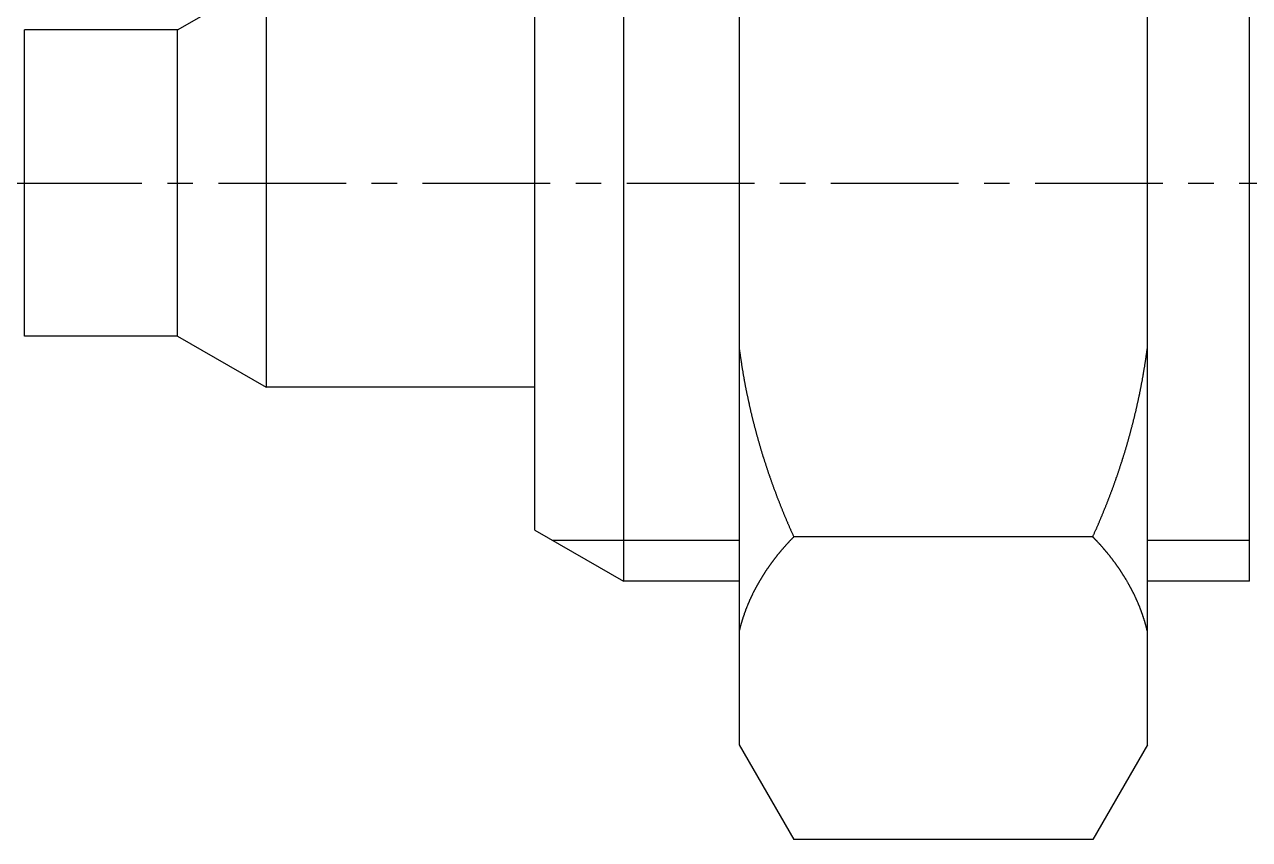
# Model space of a CAD drawing. Extents: x 69 to 225, y 65 to 130.
# Drawn here: x 113.26 to 125.26, y 105.18 to 113.16 of the extents above; entities that cross this region are included whole.
import ezdxf

# ---------------------------------------------------------------- set-up
doc = ezdxf.new("R2010")
doc.units = 0
doc.linetypes.add('CENTER', pattern=[2, 1.25, -0.25, 0.25, -0.25])
doc.layers.get('0').update_dxf_attribs({"linetype": 'CONTINUOUS'})
doc.layers.add('CENTER', color=1, linetype='CENTER')

msp = doc.modelspace()

# ---------------------------------------------------------------- linework, layer by layer
at = {"color": 7, "linetype": 'CONTINUOUS'}
for p, q in [((120.262, 117.109), (120.262, 111.609)), ((124.262, 111.609), (124.262, 117.109)), ((119.128, 115.509), (119.128, 107.709)), ((125.262, 107.709), (125.262, 115.509)), ((118.262, 108.209), (118.262, 115.009)), ((114.762, 113.109), (115.628, 113.609)), ((115.628, 113.609), (115.628, 109.609)), ((113.262, 110.109), (113.262, 113.109)), ((114.762, 113.109), (113.262, 113.109)), ((114.762, 110.109), (114.762, 113.109)), ((120.262, 111.609), (120.262, 106.109)), ((124.262, 106.109), (124.262, 111.609)), ((114.762, 110.109), (113.262, 110.109)), ((114.762, 110.109), (115.628, 109.609)), ((118.262, 109.609), (115.628, 109.609)), ((118.262, 108.209), (119.128, 107.709)), ((123.726, 108.144), (120.798, 108.144)), ((120.262, 107.709), (119.128, 107.709)), ((125.262, 107.709), (124.262, 107.709)), ((120.262, 106.109), (120.798, 105.18)), ((124.262, 106.109), (123.726, 105.18)), ((123.726, 105.18), (120.798, 105.18))]:
    msp.add_line(p, q, dxfattribs=at)
at = {"color": 3, "linetype": 'CONTINUOUS'}
for p, q in [((120.262, 108.109), (118.435, 108.109)), ((125.262, 108.109), (124.262, 108.109))]:
    msp.add_line(p, q, dxfattribs=at)
at = {"color": 7}
for points in [[(120.262, 110.001, 0), (120.263, 109.994, 0), (120.264, 109.987, 0), (120.264, 109.981, 0), (120.265, 109.974, 0), (120.266, 109.967, 0), (120.267, 109.961, 0), (120.268, 109.954, 0), (120.269, 109.947, 0), (120.27, 109.941, 0), (120.271, 109.934, 0), (120.272, 109.927, 0), (120.273, 109.92, 0), (120.274, 109.914, 0), (120.275, 109.907, 0), (120.276, 109.9, 0), (120.277, 109.894, 0), (120.278, 109.887, 0), (120.279, 109.88, 0), (120.28, 109.874, 0), (120.281, 109.867, 0), (120.282, 109.86, 0), (120.283, 109.854, 0), (120.284, 109.847, 0), (120.285, 109.84, 0), (120.286, 109.834, 0), (120.287, 109.827, 0), (120.288, 109.82, 0), (120.289, 109.814, 0), (120.29, 109.807, 0), (120.291, 109.8, 0), (120.292, 109.794, 0), (120.293, 109.787, 0), (120.294, 109.78, 0), (120.295, 109.774, 0), (120.297, 109.767, 0), (120.298, 109.76, 0), (120.299, 109.754, 0), (120.3, 109.747, 0), (120.301, 109.74, 0), (120.302, 109.734, 0), (120.303, 109.727, 0), (120.305, 109.72, 0), (120.306, 109.714, 0), (120.307, 109.707, 0), (120.308, 109.7, 0), (120.309, 109.694, 0), (120.311, 109.687, 0), (120.312, 109.68, 0), (120.313, 109.674, 0), (120.314, 109.667, 0), (120.315, 109.66, 0), (120.317, 109.654, 0), (120.318, 109.647, 0), (120.319, 109.641, 0), (120.32, 109.634, 0), (120.322, 109.627, 0), (120.323, 109.621, 0), (120.324, 109.614, 0), (120.326, 109.607, 0), (120.327, 109.601, 0), (120.328, 109.594, 0), (120.329, 109.587, 0), (120.331, 109.581, 0), (120.332, 109.574, 0), (120.333, 109.568, 0), (120.335, 109.561, 0), (120.336, 109.554, 0), (120.338, 109.548, 0), (120.339, 109.541, 0), (120.34, 109.534, 0), (120.342, 109.528, 0), (120.343, 109.521, 0), (120.344, 109.515, 0), (120.346, 109.508, 0), (120.347, 109.501, 0), (120.349, 109.495, 0), (120.35, 109.488, 0), (120.351, 109.482, 0), (120.353, 109.475, 0), (120.354, 109.468, 0), (120.356, 109.462, 0), (120.357, 109.455, 0), (120.359, 109.449, 0), (120.36, 109.442, 0), (120.362, 109.435, 0), (120.363, 109.429, 0), (120.365, 109.422, 0), (120.366, 109.416, 0), (120.368, 109.409, 0), (120.369, 109.402, 0), (120.371, 109.396, 0), (120.372, 109.389, 0), (120.374, 109.383, 0), (120.375, 109.376, 0), (120.377, 109.37, 0), (120.378, 109.363, 0), (120.38, 109.356, 0), (120.382, 109.35, 0), (120.383, 109.343, 0), (120.385, 109.337, 0), (120.386, 109.33, 0), (120.388, 109.324, 0), (120.389, 109.317, 0), (120.391, 109.31, 0), (120.393, 109.304, 0), (120.394, 109.297, 0), (120.396, 109.291, 0), (120.398, 109.284, 0), (120.399, 109.278, 0), (120.401, 109.271, 0), (120.403, 109.265, 0), (120.404, 109.258, 0), (120.406, 109.251, 0), (120.408, 109.245, 0), (120.409, 109.238, 0), (120.411, 109.232, 0), (120.413, 109.225, 0), (120.414, 109.219, 0), (120.416, 109.212, 0), (120.418, 109.206, 0), (120.42, 109.199, 0), (120.421, 109.193, 0), (120.423, 109.186, 0), (120.425, 109.18, 0), (120.426, 109.173, 0), (120.428, 109.166, 0), (120.43, 109.16, 0), (120.432, 109.153, 0), (120.434, 109.147, 0), (120.435, 109.14, 0), (120.437, 109.134, 0), (120.439, 109.127, 0), (120.441, 109.121, 0), (120.443, 109.114, 0), (120.444, 109.108, 0), (120.446, 109.101, 0), (120.448, 109.095, 0), (120.45, 109.088, 0), (120.452, 109.082, 0), (120.454, 109.075, 0), (120.455, 109.069, 0), (120.457, 109.062, 0), (120.459, 109.056, 0), (120.461, 109.049, 0), (120.463, 109.043, 0), (120.465, 109.036, 0), (120.467, 109.03, 0), (120.469, 109.023, 0), (120.471, 109.017, 0), (120.473, 109.01, 0), (120.475, 109.004, 0), (120.476, 108.998, 0), (120.478, 108.991, 0), (120.48, 108.985, 0), (120.482, 108.978, 0), (120.484, 108.972, 0), (120.486, 108.965, 0), (120.488, 108.959, 0), (120.49, 108.952, 0), (120.492, 108.946, 0), (120.494, 108.939, 0), (120.496, 108.933, 0), (120.498, 108.926, 0), (120.5, 108.92, 0), (120.502, 108.914, 0), (120.504, 108.907, 0), (120.506, 108.901, 0), (120.508, 108.894, 0), (120.51, 108.888, 0), (120.512, 108.881, 0), (120.515, 108.875, 0), (120.517, 108.868, 0), (120.519, 108.862, 0), (120.521, 108.856, 0), (120.523, 108.849, 0), (120.525, 108.843, 0), (120.527, 108.836, 0), (120.529, 108.83, 0), (120.531, 108.823, 0), (120.533, 108.817, 0), (120.536, 108.811, 0), (120.538, 108.804, 0), (120.54, 108.798, 0), (120.542, 108.791, 0), (120.544, 108.785, 0), (120.546, 108.779, 0), (120.548, 108.772, 0), (120.551, 108.766, 0), (120.553, 108.759, 0), (120.555, 108.753, 0), (120.557, 108.747, 0), (120.559, 108.74, 0), (120.562, 108.734, 0), (120.564, 108.727, 0), (120.566, 108.721, 0), (120.568, 108.715, 0), (120.57, 108.708, 0), (120.573, 108.702, 0), (120.575, 108.696, 0), (120.577, 108.689, 0), (120.579, 108.683, 0), (120.582, 108.676, 0), (120.584, 108.67, 0), (120.586, 108.664, 0), (120.589, 108.657, 0), (120.591, 108.651, 0), (120.593, 108.645, 0), (120.596, 108.638, 0), (120.598, 108.632, 0), (120.6, 108.626, 0), (120.602, 108.619, 0), (120.605, 108.613, 0), (120.607, 108.607, 0), (120.609, 108.6, 0), (120.612, 108.594, 0), (120.614, 108.588, 0), (120.617, 108.581, 0), (120.619, 108.575, 0), (120.621, 108.569, 0), (120.624, 108.562, 0), (120.626, 108.556, 0), (120.628, 108.55, 0), (120.631, 108.543, 0), (120.633, 108.537, 0), (120.636, 108.531, 0), (120.638, 108.524, 0), (120.641, 108.518, 0), (120.643, 108.512, 0), (120.645, 108.506, 0), (120.648, 108.499, 0), (120.65, 108.493, 0), (120.653, 108.487, 0), (120.655, 108.48, 0), (120.658, 108.474, 0), (120.66, 108.468, 0), (120.663, 108.461, 0), (120.665, 108.455, 0), (120.668, 108.449, 0), (120.67, 108.443, 0), (120.673, 108.436, 0), (120.675, 108.43, 0), (120.678, 108.424, 0), (120.68, 108.418, 0), (120.683, 108.411, 0), (120.685, 108.405, 0), (120.688, 108.399, 0), (120.69, 108.393, 0), (120.693, 108.386, 0), (120.696, 108.38, 0), (120.698, 108.374, 0), (120.701, 108.368, 0), (120.703, 108.361, 0), (120.706, 108.355, 0), (120.708, 108.349, 0), (120.711, 108.343, 0), (120.714, 108.336, 0), (120.716, 108.33, 0), (120.719, 108.324, 0), (120.722, 108.318, 0), (120.724, 108.311, 0), (120.727, 108.305, 0), (120.729, 108.299, 0), (120.732, 108.293, 0), (120.735, 108.287, 0), (120.737, 108.28, 0), (120.74, 108.274, 0), (120.743, 108.268, 0), (120.745, 108.262, 0), (120.748, 108.256, 0), (120.751, 108.249, 0), (120.754, 108.243, 0), (120.756, 108.237, 0), (120.759, 108.231, 0), (120.762, 108.225, 0), (120.764, 108.218, 0), (120.767, 108.212, 0), (120.77, 108.206, 0), (120.773, 108.2, 0), (120.775, 108.194, 0), (120.778, 108.188, 0), (120.781, 108.181, 0), (120.784, 108.175, 0), (120.787, 108.169, 0), (120.789, 108.163, 0), (120.792, 108.157, 0), (120.795, 108.151, 0), (120.798, 108.144, 0)], [(123.726, 108.144, 0), (123.729, 108.151, 0), (123.731, 108.157, 0), (123.734, 108.163, 0), (123.737, 108.169, 0), (123.74, 108.175, 0), (123.743, 108.181, 0), (123.745, 108.187, 0), (123.748, 108.194, 0), (123.751, 108.2, 0), (123.754, 108.206, 0), (123.756, 108.212, 0), (123.759, 108.218, 0), (123.762, 108.225, 0), (123.765, 108.231, 0), (123.767, 108.237, 0), (123.77, 108.243, 0), (123.773, 108.249, 0), (123.775, 108.255, 0), (123.778, 108.262, 0), (123.781, 108.268, 0), (123.783, 108.274, 0), (123.786, 108.28, 0), (123.789, 108.286, 0), (123.791, 108.293, 0), (123.794, 108.299, 0), (123.797, 108.305, 0), (123.799, 108.311, 0), (123.802, 108.318, 0), (123.805, 108.324, 0), (123.807, 108.33, 0), (123.81, 108.336, 0), (123.812, 108.342, 0), (123.815, 108.349, 0), (123.818, 108.355, 0), (123.82, 108.361, 0), (123.823, 108.367, 0), (123.825, 108.374, 0), (123.828, 108.38, 0), (123.831, 108.386, 0), (123.833, 108.392, 0), (123.836, 108.399, 0), (123.838, 108.405, 0), (123.841, 108.411, 0), (123.843, 108.417, 0), (123.846, 108.424, 0), (123.848, 108.43, 0), (123.851, 108.436, 0), (123.853, 108.442, 0), (123.856, 108.449, 0), (123.858, 108.455, 0), (123.861, 108.461, 0), (123.863, 108.468, 0), (123.866, 108.474, 0), (123.868, 108.48, 0), (123.871, 108.486, 0), (123.873, 108.493, 0), (123.876, 108.499, 0), (123.878, 108.505, 0), (123.881, 108.512, 0), (123.883, 108.518, 0), (123.885, 108.524, 0), (123.888, 108.531, 0), (123.89, 108.537, 0), (123.893, 108.543, 0), (123.895, 108.549, 0), (123.897, 108.556, 0), (123.9, 108.562, 0), (123.902, 108.568, 0), (123.905, 108.575, 0), (123.907, 108.581, 0), (123.909, 108.587, 0), (123.912, 108.594, 0), (123.914, 108.6, 0), (123.916, 108.606, 0), (123.919, 108.613, 0), (123.921, 108.619, 0), (123.923, 108.625, 0), (123.926, 108.632, 0), (123.928, 108.638, 0), (123.93, 108.644, 0), (123.933, 108.651, 0), (123.935, 108.657, 0), (123.937, 108.663, 0), (123.939, 108.67, 0), (123.942, 108.676, 0), (123.944, 108.683, 0), (123.946, 108.689, 0), (123.948, 108.695, 0), (123.951, 108.702, 0), (123.953, 108.708, 0), (123.955, 108.714, 0), (123.957, 108.721, 0), (123.96, 108.727, 0), (123.962, 108.734, 0), (123.964, 108.74, 0), (123.966, 108.746, 0), (123.968, 108.753, 0), (123.971, 108.759, 0), (123.973, 108.765, 0), (123.975, 108.772, 0), (123.977, 108.778, 0), (123.979, 108.785, 0), (123.981, 108.791, 0), (123.984, 108.797, 0), (123.986, 108.804, 0), (123.988, 108.81, 0), (123.99, 108.817, 0), (123.992, 108.823, 0), (123.994, 108.83, 0), (123.996, 108.836, 0), (123.999, 108.842, 0), (124.001, 108.849, 0), (124.003, 108.855, 0), (124.005, 108.862, 0), (124.007, 108.868, 0), (124.009, 108.874, 0), (124.011, 108.881, 0), (124.013, 108.887, 0), (124.015, 108.894, 0), (124.017, 108.9, 0), (124.019, 108.907, 0), (124.021, 108.913, 0), (124.023, 108.92, 0), (124.025, 108.926, 0), (124.027, 108.932, 0), (124.029, 108.939, 0), (124.031, 108.945, 0), (124.033, 108.952, 0), (124.035, 108.958, 0), (124.037, 108.965, 0), (124.039, 108.971, 0), (124.041, 108.978, 0), (124.043, 108.984, 0), (124.045, 108.991, 0), (124.047, 108.997, 0), (124.049, 109.003, 0), (124.051, 109.01, 0), (124.053, 109.016, 0), (124.055, 109.023, 0), (124.057, 109.029, 0), (124.059, 109.036, 0), (124.06, 109.042, 0), (124.062, 109.049, 0), (124.064, 109.055, 0), (124.066, 109.062, 0), (124.068, 109.068, 0), (124.07, 109.075, 0), (124.072, 109.081, 0), (124.073, 109.088, 0), (124.075, 109.094, 0), (124.077, 109.101, 0), (124.079, 109.107, 0), (124.081, 109.114, 0), (124.083, 109.12, 0), (124.084, 109.127, 0), (124.086, 109.133, 0), (124.088, 109.14, 0), (124.09, 109.146, 0), (124.092, 109.153, 0), (124.093, 109.159, 0), (124.095, 109.166, 0), (124.097, 109.172, 0), (124.099, 109.179, 0), (124.1, 109.185, 0), (124.102, 109.192, 0), (124.104, 109.198, 0), (124.106, 109.205, 0), (124.107, 109.212, 0), (124.109, 109.218, 0), (124.111, 109.225, 0), (124.112, 109.231, 0), (124.114, 109.238, 0), (124.116, 109.244, 0), (124.118, 109.251, 0), (124.119, 109.257, 0), (124.121, 109.264, 0), (124.123, 109.27, 0), (124.124, 109.277, 0), (124.126, 109.284, 0), (124.127, 109.29, 0), (124.129, 109.297, 0), (124.131, 109.303, 0), (124.132, 109.31, 0), (124.134, 109.316, 0), (124.136, 109.323, 0), (124.137, 109.329, 0), (124.139, 109.336, 0), (124.14, 109.343, 0), (124.142, 109.349, 0), (124.143, 109.356, 0), (124.145, 109.362, 0), (124.147, 109.369, 0), (124.148, 109.375, 0), (124.15, 109.382, 0), (124.151, 109.389, 0), (124.153, 109.395, 0), (124.154, 109.402, 0), (124.156, 109.408, 0), (124.157, 109.415, 0), (124.159, 109.421, 0), (124.16, 109.428, 0), (124.162, 109.435, 0), (124.163, 109.441, 0), (124.165, 109.448, 0), (124.166, 109.454, 0), (124.168, 109.461, 0), (124.169, 109.468, 0), (124.17, 109.474, 0), (124.172, 109.481, 0), (124.173, 109.487, 0), (124.175, 109.494, 0), (124.176, 109.501, 0), (124.178, 109.507, 0), (124.179, 109.514, 0), (124.18, 109.52, 0), (124.182, 109.527, 0), (124.183, 109.534, 0), (124.185, 109.54, 0), (124.186, 109.547, 0), (124.187, 109.553, 0), (124.189, 109.56, 0), (124.19, 109.567, 0), (124.191, 109.573, 0), (124.193, 109.58, 0), (124.194, 109.587, 0), (124.195, 109.593, 0), (124.197, 109.6, 0), (124.198, 109.606, 0), (124.199, 109.613, 0), (124.2, 109.62, 0), (124.202, 109.626, 0), (124.203, 109.633, 0), (124.204, 109.64, 0), (124.205, 109.646, 0), (124.207, 109.653, 0), (124.208, 109.66, 0), (124.209, 109.666, 0), (124.21, 109.673, 0), (124.212, 109.679, 0), (124.213, 109.686, 0), (124.214, 109.693, 0), (124.215, 109.699, 0), (124.216, 109.706, 0), (124.218, 109.713, 0), (124.219, 109.719, 0), (124.22, 109.726, 0), (124.221, 109.733, 0), (124.222, 109.739, 0), (124.223, 109.746, 0), (124.225, 109.753, 0), (124.226, 109.759, 0), (124.227, 109.766, 0), (124.228, 109.773, 0), (124.229, 109.779, 0), (124.23, 109.786, 0), (124.231, 109.793, 0), (124.232, 109.799, 0), (124.233, 109.806, 0), (124.235, 109.813, 0), (124.236, 109.819, 0), (124.237, 109.826, 0), (124.238, 109.833, 0), (124.239, 109.839, 0), (124.24, 109.846, 0), (124.241, 109.853, 0), (124.242, 109.859, 0), (124.243, 109.866, 0), (124.244, 109.873, 0), (124.245, 109.879, 0), (124.246, 109.886, 0), (124.247, 109.893, 0), (124.248, 109.899, 0), (124.249, 109.906, 0), (124.25, 109.913, 0), (124.251, 109.919, 0), (124.252, 109.926, 0), (124.253, 109.933, 0), (124.254, 109.939, 0), (124.255, 109.946, 0), (124.255, 109.953, 0), (124.256, 109.96, 0), (124.257, 109.966, 0), (124.258, 109.973, 0), (124.259, 109.98, 0), (124.26, 109.986, 0), (124.261, 109.993, 0), (124.262, 110, 0)], [(120.798, 108.144, 0), (120.795, 108.142, 0), (120.792, 108.139, 0), (120.79, 108.136, 0), (120.787, 108.134, 0), (120.784, 108.131, 0), (120.782, 108.128, 0), (120.779, 108.126, 0), (120.776, 108.123, 0), (120.774, 108.12, 0), (120.771, 108.117, 0), (120.769, 108.115, 0), (120.766, 108.112, 0), (120.763, 108.109, 0), (120.761, 108.106, 0), (120.758, 108.104, 0), (120.756, 108.101, 0), (120.753, 108.098, 0), (120.75, 108.095, 0), (120.748, 108.093, 0), (120.745, 108.09, 0), (120.743, 108.087, 0), (120.74, 108.084, 0), (120.737, 108.082, 0), (120.735, 108.079, 0), (120.732, 108.076, 0), (120.73, 108.073, 0), (120.727, 108.07, 0), (120.725, 108.068, 0), (120.722, 108.065, 0), (120.72, 108.062, 0), (120.717, 108.059, 0), (120.715, 108.056, 0), (120.712, 108.053, 0), (120.71, 108.051, 0), (120.707, 108.048, 0), (120.704, 108.045, 0), (120.702, 108.042, 0), (120.699, 108.039, 0), (120.697, 108.036, 0), (120.695, 108.034, 0), (120.692, 108.031, 0), (120.69, 108.028, 0), (120.687, 108.025, 0), (120.685, 108.022, 0), (120.682, 108.019, 0), (120.68, 108.016, 0), (120.677, 108.013, 0), (120.675, 108.011, 0), (120.672, 108.008, 0), (120.67, 108.005, 0), (120.667, 108.002, 0), (120.665, 107.999, 0), (120.663, 107.996, 0), (120.66, 107.993, 0), (120.658, 107.99, 0), (120.655, 107.987, 0), (120.653, 107.984, 0), (120.651, 107.981, 0), (120.648, 107.978, 0), (120.646, 107.976, 0), (120.643, 107.973, 0), (120.641, 107.97, 0), (120.639, 107.967, 0), (120.636, 107.964, 0), (120.634, 107.961, 0), (120.632, 107.958, 0), (120.629, 107.955, 0), (120.627, 107.952, 0), (120.625, 107.949, 0), (120.622, 107.946, 0), (120.62, 107.943, 0), (120.618, 107.94, 0), (120.615, 107.937, 0), (120.613, 107.934, 0), (120.611, 107.931, 0), (120.608, 107.928, 0), (120.606, 107.925, 0), (120.604, 107.922, 0), (120.601, 107.919, 0), (120.599, 107.916, 0), (120.597, 107.913, 0), (120.595, 107.91, 0), (120.592, 107.907, 0), (120.59, 107.904, 0), (120.588, 107.901, 0), (120.585, 107.898, 0), (120.583, 107.895, 0), (120.581, 107.892, 0), (120.579, 107.889, 0), (120.577, 107.885, 0), (120.574, 107.882, 0), (120.572, 107.879, 0), (120.57, 107.876, 0), (120.568, 107.873, 0), (120.565, 107.87, 0), (120.563, 107.867, 0), (120.561, 107.864, 0), (120.559, 107.861, 0), (120.557, 107.858, 0), (120.554, 107.855, 0), (120.552, 107.852, 0), (120.55, 107.848, 0), (120.548, 107.845, 0), (120.546, 107.842, 0), (120.544, 107.839, 0), (120.542, 107.836, 0), (120.539, 107.833, 0), (120.537, 107.83, 0), (120.535, 107.827, 0), (120.533, 107.823, 0), (120.531, 107.82, 0), (120.529, 107.817, 0), (120.527, 107.814, 0), (120.525, 107.811, 0), (120.522, 107.808, 0), (120.52, 107.805, 0), (120.518, 107.801, 0), (120.516, 107.798, 0), (120.514, 107.795, 0), (120.512, 107.792, 0), (120.51, 107.789, 0), (120.508, 107.786, 0), (120.506, 107.782, 0), (120.504, 107.779, 0), (120.502, 107.776, 0), (120.5, 107.773, 0), (120.498, 107.77, 0), (120.496, 107.766, 0), (120.494, 107.763, 0), (120.492, 107.76, 0), (120.49, 107.757, 0), (120.488, 107.754, 0), (120.486, 107.75, 0), (120.484, 107.747, 0), (120.482, 107.744, 0), (120.48, 107.741, 0), (120.478, 107.737, 0), (120.476, 107.734, 0), (120.474, 107.731, 0), (120.472, 107.728, 0), (120.47, 107.724, 0), (120.468, 107.721, 0), (120.466, 107.718, 0), (120.464, 107.715, 0), (120.462, 107.711, 0), (120.46, 107.708, 0), (120.459, 107.705, 0), (120.457, 107.702, 0), (120.455, 107.698, 0), (120.453, 107.695, 0), (120.451, 107.692, 0), (120.449, 107.688, 0), (120.447, 107.685, 0), (120.445, 107.682, 0), (120.444, 107.678, 0), (120.442, 107.675, 0), (120.44, 107.672, 0), (120.438, 107.669, 0), (120.436, 107.665, 0), (120.434, 107.662, 0), (120.433, 107.659, 0), (120.431, 107.655, 0), (120.429, 107.652, 0), (120.427, 107.649, 0), (120.425, 107.645, 0), (120.424, 107.642, 0), (120.422, 107.639, 0), (120.42, 107.635, 0), (120.418, 107.632, 0), (120.416, 107.628, 0), (120.415, 107.625, 0), (120.413, 107.622, 0), (120.411, 107.618, 0), (120.41, 107.615, 0), (120.408, 107.612, 0), (120.406, 107.608, 0), (120.404, 107.605, 0), (120.403, 107.602, 0), (120.401, 107.598, 0), (120.399, 107.595, 0), (120.398, 107.591, 0), (120.396, 107.588, 0), (120.394, 107.585, 0), (120.393, 107.581, 0), (120.391, 107.578, 0), (120.389, 107.574, 0), (120.388, 107.571, 0), (120.386, 107.568, 0), (120.384, 107.564, 0), (120.383, 107.561, 0), (120.381, 107.557, 0), (120.38, 107.554, 0), (120.378, 107.55, 0), (120.376, 107.547, 0), (120.375, 107.544, 0), (120.373, 107.54, 0), (120.372, 107.537, 0), (120.37, 107.533, 0), (120.368, 107.53, 0), (120.367, 107.526, 0), (120.365, 107.523, 0), (120.364, 107.519, 0), (120.362, 107.516, 0), (120.361, 107.512, 0), (120.359, 107.509, 0), (120.358, 107.505, 0), (120.356, 107.502, 0), (120.355, 107.499, 0), (120.353, 107.495, 0), (120.352, 107.492, 0), (120.35, 107.488, 0), (120.349, 107.485, 0), (120.347, 107.481, 0), (120.346, 107.478, 0), (120.344, 107.474, 0), (120.343, 107.471, 0), (120.342, 107.467, 0), (120.34, 107.464, 0), (120.339, 107.46, 0), (120.337, 107.457, 0), (120.336, 107.453, 0), (120.335, 107.449, 0), (120.333, 107.446, 0), (120.332, 107.442, 0), (120.33, 107.439, 0), (120.329, 107.435, 0), (120.328, 107.432, 0), (120.326, 107.428, 0), (120.325, 107.425, 0), (120.324, 107.421, 0), (120.322, 107.418, 0), (120.321, 107.414, 0), (120.32, 107.411, 0), (120.318, 107.407, 0), (120.317, 107.403, 0), (120.316, 107.4, 0), (120.315, 107.396, 0), (120.313, 107.393, 0), (120.312, 107.389, 0), (120.311, 107.386, 0), (120.31, 107.382, 0), (120.308, 107.378, 0), (120.307, 107.375, 0), (120.306, 107.371, 0), (120.305, 107.368, 0), (120.304, 107.364, 0), (120.302, 107.36, 0), (120.301, 107.357, 0), (120.3, 107.353, 0), (120.299, 107.35, 0), (120.298, 107.346, 0), (120.296, 107.342, 0), (120.295, 107.339, 0), (120.294, 107.335, 0), (120.293, 107.332, 0), (120.292, 107.328, 0), (120.291, 107.324, 0), (120.29, 107.321, 0), (120.289, 107.317, 0), (120.288, 107.313, 0), (120.286, 107.31, 0), (120.285, 107.306, 0), (120.284, 107.303, 0), (120.283, 107.299, 0), (120.282, 107.295, 0), (120.281, 107.292, 0), (120.28, 107.288, 0), (120.279, 107.284, 0), (120.278, 107.281, 0), (120.277, 107.277, 0), (120.276, 107.273, 0), (120.275, 107.27, 0), (120.274, 107.266, 0), (120.273, 107.262, 0), (120.272, 107.259, 0), (120.271, 107.255, 0), (120.27, 107.251, 0), (120.269, 107.248, 0), (120.268, 107.244, 0), (120.268, 107.24, 0), (120.267, 107.237, 0), (120.266, 107.233, 0), (120.265, 107.229, 0), (120.264, 107.226, 0), (120.263, 107.222, 0), (120.262, 107.218, 0), (120.261, 107.215, 0)], [(124.262, 107.216, 0), (124.261, 107.22, 0), (124.26, 107.224, 0), (124.259, 107.227, 0), (124.258, 107.231, 0), (124.257, 107.235, 0), (124.257, 107.238, 0), (124.256, 107.242, 0), (124.255, 107.246, 0), (124.254, 107.249, 0), (124.253, 107.253, 0), (124.252, 107.257, 0), (124.251, 107.26, 0), (124.25, 107.264, 0), (124.249, 107.268, 0), (124.248, 107.271, 0), (124.247, 107.275, 0), (124.246, 107.279, 0), (124.245, 107.282, 0), (124.244, 107.286, 0), (124.243, 107.289, 0), (124.242, 107.293, 0), (124.241, 107.297, 0), (124.24, 107.3, 0), (124.239, 107.304, 0), (124.238, 107.308, 0), (124.237, 107.311, 0), (124.236, 107.315, 0), (124.235, 107.319, 0), (124.233, 107.322, 0), (124.232, 107.326, 0), (124.231, 107.329, 0), (124.23, 107.333, 0), (124.229, 107.337, 0), (124.228, 107.34, 0), (124.227, 107.344, 0), (124.225, 107.347, 0), (124.224, 107.351, 0), (124.223, 107.355, 0), (124.222, 107.358, 0), (124.221, 107.362, 0), (124.22, 107.365, 0), (124.218, 107.369, 0), (124.217, 107.373, 0), (124.216, 107.376, 0), (124.215, 107.38, 0), (124.213, 107.383, 0), (124.212, 107.387, 0), (124.211, 107.39, 0), (124.21, 107.394, 0), (124.208, 107.398, 0), (124.207, 107.401, 0), (124.206, 107.405, 0), (124.205, 107.408, 0), (124.203, 107.412, 0), (124.202, 107.415, 0), (124.201, 107.419, 0), (124.199, 107.422, 0), (124.198, 107.426, 0), (124.197, 107.43, 0), (124.195, 107.433, 0), (124.194, 107.437, 0), (124.193, 107.44, 0), (124.191, 107.444, 0), (124.19, 107.447, 0), (124.189, 107.451, 0), (124.187, 107.454, 0), (124.186, 107.458, 0), (124.184, 107.461, 0), (124.183, 107.465, 0), (124.181, 107.468, 0), (124.18, 107.472, 0), (124.179, 107.475, 0), (124.177, 107.479, 0), (124.176, 107.482, 0), (124.174, 107.486, 0), (124.173, 107.489, 0), (124.171, 107.493, 0), (124.17, 107.496, 0), (124.168, 107.5, 0), (124.167, 107.503, 0), (124.165, 107.507, 0), (124.164, 107.51, 0), (124.162, 107.514, 0), (124.161, 107.517, 0), (124.159, 107.52, 0), (124.158, 107.524, 0), (124.156, 107.527, 0), (124.155, 107.531, 0), (124.153, 107.534, 0), (124.152, 107.538, 0), (124.15, 107.541, 0), (124.148, 107.545, 0), (124.147, 107.548, 0), (124.145, 107.551, 0), (124.144, 107.555, 0), (124.142, 107.558, 0), (124.14, 107.562, 0), (124.139, 107.565, 0), (124.137, 107.569, 0), (124.135, 107.572, 0), (124.134, 107.575, 0), (124.132, 107.579, 0), (124.131, 107.582, 0), (124.129, 107.586, 0), (124.127, 107.589, 0), (124.126, 107.592, 0), (124.124, 107.596, 0), (124.122, 107.599, 0), (124.12, 107.602, 0), (124.119, 107.606, 0), (124.117, 107.609, 0), (124.115, 107.613, 0), (124.114, 107.616, 0), (124.112, 107.619, 0), (124.11, 107.623, 0), (124.108, 107.626, 0), (124.107, 107.629, 0), (124.105, 107.633, 0), (124.103, 107.636, 0), (124.101, 107.639, 0), (124.1, 107.643, 0), (124.098, 107.646, 0), (124.096, 107.649, 0), (124.094, 107.653, 0), (124.092, 107.656, 0), (124.091, 107.659, 0), (124.089, 107.663, 0), (124.087, 107.666, 0), (124.085, 107.669, 0), (124.083, 107.673, 0), (124.081, 107.676, 0), (124.08, 107.679, 0), (124.078, 107.683, 0), (124.076, 107.686, 0), (124.074, 107.689, 0), (124.072, 107.692, 0), (124.07, 107.696, 0), (124.068, 107.699, 0), (124.066, 107.702, 0), (124.065, 107.706, 0), (124.063, 107.709, 0), (124.061, 107.712, 0), (124.059, 107.715, 0), (124.057, 107.719, 0), (124.055, 107.722, 0), (124.053, 107.725, 0), (124.051, 107.728, 0), (124.049, 107.732, 0), (124.047, 107.735, 0), (124.045, 107.738, 0), (124.043, 107.741, 0), (124.041, 107.745, 0), (124.039, 107.748, 0), (124.037, 107.751, 0), (124.035, 107.754, 0), (124.033, 107.757, 0), (124.031, 107.761, 0), (124.029, 107.764, 0), (124.027, 107.767, 0), (124.025, 107.77, 0), (124.023, 107.773, 0), (124.021, 107.777, 0), (124.019, 107.78, 0), (124.017, 107.783, 0), (124.015, 107.786, 0), (124.013, 107.789, 0), (124.011, 107.792, 0), (124.009, 107.796, 0), (124.007, 107.799, 0), (124.005, 107.802, 0), (124.003, 107.805, 0), (124.001, 107.808, 0), (123.999, 107.811, 0), (123.997, 107.815, 0), (123.994, 107.818, 0), (123.992, 107.821, 0), (123.99, 107.824, 0), (123.988, 107.827, 0), (123.986, 107.83, 0), (123.984, 107.833, 0), (123.982, 107.837, 0), (123.98, 107.84, 0), (123.977, 107.843, 0), (123.975, 107.846, 0), (123.973, 107.849, 0), (123.971, 107.852, 0), (123.969, 107.855, 0), (123.967, 107.858, 0), (123.964, 107.861, 0), (123.962, 107.864, 0), (123.96, 107.867, 0), (123.958, 107.871, 0), (123.956, 107.874, 0), (123.953, 107.877, 0), (123.951, 107.88, 0), (123.949, 107.883, 0), (123.947, 107.886, 0), (123.945, 107.889, 0), (123.942, 107.892, 0), (123.94, 107.895, 0), (123.938, 107.898, 0), (123.936, 107.901, 0), (123.933, 107.904, 0), (123.931, 107.907, 0), (123.929, 107.91, 0), (123.926, 107.913, 0), (123.924, 107.916, 0), (123.922, 107.919, 0), (123.92, 107.922, 0), (123.917, 107.925, 0), (123.915, 107.928, 0), (123.913, 107.931, 0), (123.91, 107.934, 0), (123.908, 107.937, 0), (123.906, 107.94, 0), (123.903, 107.943, 0), (123.901, 107.946, 0), (123.899, 107.949, 0), (123.896, 107.952, 0), (123.894, 107.955, 0), (123.892, 107.958, 0), (123.889, 107.961, 0), (123.887, 107.964, 0), (123.885, 107.967, 0), (123.882, 107.97, 0), (123.88, 107.973, 0), (123.878, 107.976, 0), (123.875, 107.979, 0), (123.873, 107.982, 0), (123.87, 107.985, 0), (123.868, 107.988, 0), (123.866, 107.99, 0), (123.863, 107.993, 0), (123.861, 107.996, 0), (123.858, 107.999, 0), (123.856, 108.002, 0), (123.853, 108.005, 0), (123.851, 108.008, 0), (123.849, 108.011, 0), (123.846, 108.014, 0), (123.844, 108.017, 0), (123.841, 108.019, 0), (123.839, 108.022, 0), (123.836, 108.025, 0), (123.834, 108.028, 0), (123.831, 108.031, 0), (123.829, 108.034, 0), (123.826, 108.037, 0), (123.824, 108.039, 0), (123.821, 108.042, 0), (123.819, 108.045, 0), (123.816, 108.048, 0), (123.814, 108.051, 0), (123.811, 108.054, 0), (123.809, 108.056, 0), (123.806, 108.059, 0), (123.804, 108.062, 0), (123.801, 108.065, 0), (123.799, 108.068, 0), (123.796, 108.07, 0), (123.794, 108.073, 0), (123.791, 108.076, 0), (123.789, 108.079, 0), (123.786, 108.082, 0), (123.783, 108.084, 0), (123.781, 108.087, 0), (123.778, 108.09, 0), (123.776, 108.093, 0), (123.773, 108.095, 0), (123.771, 108.098, 0), (123.768, 108.101, 0), (123.765, 108.104, 0), (123.763, 108.106, 0), (123.76, 108.109, 0), (123.758, 108.112, 0), (123.755, 108.115, 0), (123.752, 108.117, 0), (123.75, 108.12, 0), (123.747, 108.123, 0), (123.744, 108.126, 0), (123.742, 108.128, 0), (123.739, 108.131, 0), (123.737, 108.134, 0), (123.734, 108.136, 0), (123.731, 108.139, 0), (123.729, 108.142, 0), (123.726, 108.144, 0)]]:
    msp.add_polyline3d(points, dxfattribs=at)
at = {"layer": 'CENTER', "color": 1, "linetype": 'CENTER'}
msp.add_line((97.162, 111.609), (203.862, 111.609), dxfattribs=at)

doc.saveas('drawing.dxf')
